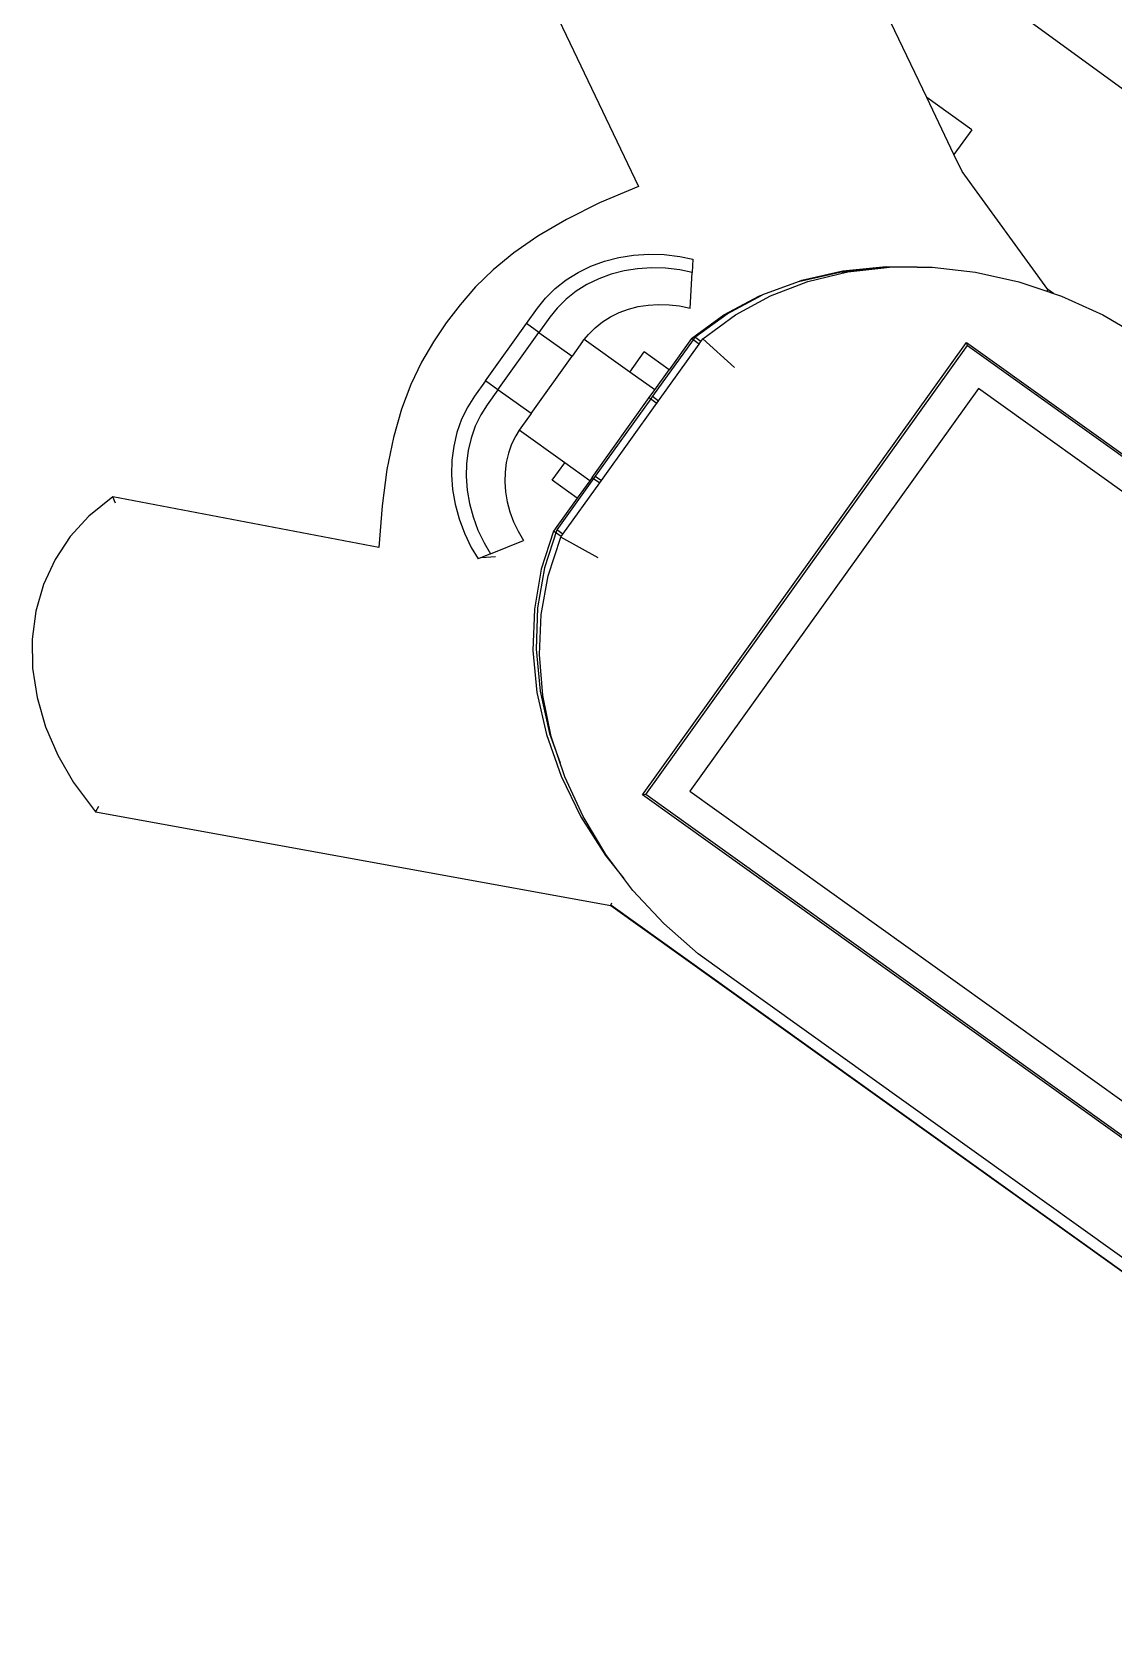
# Model space of a CAD drawing. Header units: metres. Extents: x 141303 to 146299, y 125960 to 127091.
# Drawn here: x 142375.911 to 142376.65, y 126613.86 to 126614.96 of the extents above; entities that cross this region are included whole.
import ezdxf

# ---------------------------------------------------------------- set-up
doc = ezdxf.new("R2010")
doc.units = ezdxf.units.M
doc.header["$MEASUREMENT"] = 0
doc.layers.add('Edges', color=7, linetype='Continuous')
doc.layers.add('projection lines', color=221, linetype='Continuous')
doc.layers.add('WALL NEW', color=7, linetype='Continuous', lineweight=25)

# ---------------------------------------------------------------- blocks, each defined once
blk = doc.blocks.new('ultrasound machine pl')
at = {"layer": 'Edges'}
for p, q in [((136.485, 177.633), (135.505, 177.107)), ((137.513, 178.002), (136.485, 177.633)), ((138.573, 178.207), (137.513, 178.002)), ((139.647, 178.245), (138.573, 178.207)), ((140.715, 178.115), (139.647, 178.245)), ((141.885, 177.785), (140.715, 178.115)), ((141.745, 177.564), (141.885, 177.785)), ((146.342, 168.156), (141.885, 177.785)), ((169.249, 178.067), (163.779, 168.124)), ((135.505, 177.107), (134.591, 176.432)), ((134.591, 176.432), (133.759, 175.621)), ((133.759, 175.621), (133.022, 174.687)), ((133.022, 174.687), (132.393, 173.646)), ((132.393, 173.646), (131.883, 172.516)), ((131.883, 172.516), (131.451, 171.161)), ((131.684, 171.182), (131.451, 171.161)), ((131.451, 171.161), (140.236, 152.591)), ((173.189, 160.969), (178.791, 171.153)), ((151.794, 168.294), (151.284, 168.085)), ((152.318, 168.444), (151.794, 168.294)), ((152.852, 168.534), (152.318, 168.444)), ((153.348, 168.562), (152.852, 168.534)), ((154.092, 168.562), (153.348, 168.562)), ((154.092, 168.562), (156.851, 168.562)), ((154.092, 167.962), (154.092, 168.562)), ((156.851, 168.562), (157.596, 168.562)), ((156.851, 167.962), (156.851, 168.562)), ((157.596, 168.562), (158.091, 168.534)), ((158.091, 168.534), (158.625, 168.444)), ((158.625, 168.444), (159.15, 168.294)), ((159.15, 168.294), (159.66, 168.085)), ((150.323, 167.502), (149.881, 167.132)), ((150.792, 167.821), (150.323, 167.502)), ((151.284, 168.085), (150.792, 167.821)), ((151.468, 167.527), (151.019, 167.285)), ((151.934, 167.717), (151.468, 167.527)), ((152.412, 167.854), (151.934, 167.717)), ((152.899, 167.936), (152.412, 167.854)), ((153.36, 167.962), (152.899, 167.936)), ((154.092, 167.962), (153.36, 167.962)), ((154.092, 166.362), (154.092, 167.962)), ((154.092, 167.962), (156.851, 167.962)), ((156.851, 167.962), (156.851, 166.362)), ((157.584, 167.962), (156.851, 167.962)), ((158.044, 167.936), (157.584, 167.962)), ((158.531, 167.854), (158.044, 167.936)), ((159.01, 167.717), (158.531, 167.854)), ((159.476, 167.527), (159.01, 167.717)), ((159.925, 167.285), (159.476, 167.527)), ((159.66, 168.085), (160.152, 167.821)), ((160.152, 167.821), (160.621, 167.502)), ((160.621, 167.502), (161.063, 167.132)), ((149.881, 167.132), (149.47, 166.715)), ((150.591, 166.994), (150.188, 166.657)), ((151.019, 167.285), (150.591, 166.994)), ((160.353, 166.994), (159.925, 167.285)), ((160.756, 166.657), (160.353, 166.994)), ((161.063, 167.132), (161.474, 166.715)), ((149.094, 166.253), (148.755, 165.75)), ((149.47, 166.715), (149.094, 166.253)), ((149.813, 166.276), (149.469, 165.854)), ((150.188, 166.657), (149.813, 166.276)), ((152.662, 166.28), (152.306, 166.178)), ((153.025, 166.342), (152.662, 166.28)), ((153.283, 166.356), (153.025, 166.342)), ((153.391, 166.362), (153.283, 166.356)), ((153.283, 164.164), (153.283, 166.356)), ((154.092, 166.362), (153.391, 166.362)), ((154.092, 166.362), (156.851, 166.362)), ((157.553, 166.362), (156.851, 166.362)), ((157.553, 166.362), (157.661, 166.356)), ((157.661, 166.356), (157.919, 166.342)), ((157.661, 164.164), (157.661, 166.356)), ((157.919, 166.342), (158.281, 166.28)), ((158.281, 166.28), (158.638, 166.178)), ((161.131, 166.276), (160.756, 166.657)), ((161.474, 165.854), (161.131, 166.276)), ((161.474, 166.715), (161.85, 166.253)), ((161.85, 166.253), (162.188, 165.75)), ((148.755, 165.75), (148.458, 165.213)), ((149.469, 165.854), (149.16, 165.396)), ((151.306, 165.64), (151.006, 165.389)), ((151.625, 165.857), (151.306, 165.64)), ((151.959, 166.037), (151.625, 165.857)), ((152.306, 166.178), (151.959, 166.037)), ((158.638, 166.178), (158.985, 166.037)), ((158.985, 166.037), (159.319, 165.857)), ((159.319, 165.857), (159.637, 165.64)), ((159.637, 165.64), (159.938, 165.389)), ((161.783, 165.396), (161.474, 165.854)), ((162.188, 165.75), (162.486, 165.213)), ((148.458, 165.213), (148.244, 164.735)), ((149.16, 165.396), (148.889, 164.905)), ((150.727, 165.105), (150.471, 164.791)), ((151.006, 165.389), (150.727, 165.105)), ((159.938, 165.389), (160.217, 165.105)), ((160.217, 165.105), (160.472, 164.791)), ((162.055, 164.905), (161.783, 165.396)), ((162.486, 165.213), (162.699, 164.735)), ((148.687, 164.452), (148.244, 164.735)), ((148.364, 164.658), (148.717, 164.225)), ((148.889, 164.905), (148.687, 164.452)), ((148.687, 164.452), (149.866, 163.698)), ((150.241, 164.45), (150.039, 164.085)), ((150.471, 164.791), (150.241, 164.45)), ((160.472, 164.791), (160.702, 164.45)), ((160.702, 164.45), (160.905, 164.085)), ((161.077, 163.698), (162.257, 164.452)), ((162.257, 164.452), (162.055, 164.905)), ((162.699, 164.735), (162.257, 164.452)), ((150.039, 164.085), (149.866, 163.698)), ((152.445, 162.962), (152.445, 164.164)), ((152.445, 164.164), (153.283, 164.164)), ((153.283, 162.962), (153.283, 164.164)), ((157.661, 164.164), (158.631, 164.164)), ((157.661, 162.962), (157.661, 164.164)), ((158.631, 162.962), (158.631, 164.164)), ((160.905, 164.085), (161.077, 163.698)), ((149.363, 162.486), (147.93, 161.794)), ((149.311, 162.113), (150.831, 162.595)), ((150.857, 162.962), (149.363, 162.486)), ((150.971, 162.887), (149.478, 162.411)), ((150.831, 162.595), (150.854, 162.595)), ((151.012, 160.931), (150.831, 162.595)), ((150.854, 162.595), (150.857, 162.962)), ((150.854, 162.578), (150.854, 162.595)), ((150.854, 162.595), (150.969, 162.595)), ((152.445, 162.962), (150.857, 162.962)), ((150.969, 162.595), (150.971, 162.887)), ((150.969, 162.578), (150.969, 162.595)), ((150.969, 162.595), (153.445, 162.595)), ((153.445, 162.887), (150.971, 162.887)), ((153.283, 162.962), (152.445, 162.962)), ((153.445, 162.962), (153.283, 162.962)), ((153.445, 162.962), (153.445, 162.887)), ((153.445, 162.962), (157.291, 162.962)), ((153.559, 162.887), (153.445, 162.887)), ((153.445, 162.887), (153.445, 162.595)), ((153.445, 162.595), (153.445, 162.578)), ((153.445, 162.595), (153.559, 162.595)), ((157.291, 162.887), (153.559, 162.887)), ((153.559, 162.887), (153.559, 162.595)), ((153.559, 162.595), (153.559, 162.578)), ((153.559, 162.595), (157.291, 162.595)), ((157.291, 162.962), (157.291, 162.887)), ((157.291, 162.962), (157.661, 162.962)), ((157.406, 162.887), (157.291, 162.887)), ((157.291, 162.887), (157.291, 162.595)), ((157.291, 162.595), (157.291, 162.578)), ((157.291, 162.595), (157.406, 162.595)), ((160.136, 162.887), (157.406, 162.887)), ((157.406, 162.887), (157.406, 162.595)), ((157.406, 162.595), (157.406, 162.578)), ((157.406, 162.595), (160.136, 162.595)), ((157.661, 162.962), (158.631, 162.962)), ((160.136, 162.962), (158.631, 162.962)), ((160.136, 162.962), (161.626, 162.472)), ((160.136, 162.887), (160.136, 162.962)), ((160.251, 162.887), (160.136, 162.887)), ((160.136, 162.595), (160.136, 162.887)), ((160.136, 162.578), (160.136, 162.595)), ((160.136, 162.595), (160.251, 162.595)), ((160.199, 160.931), (160.385, 162.595)), ((160.251, 162.887), (161.741, 162.397)), ((160.251, 162.595), (160.251, 162.887)), ((160.251, 162.578), (160.251, 162.595)), ((160.251, 162.595), (160.385, 162.595)), ((160.385, 162.595), (161.905, 162.098)), ((161.626, 162.472), (163.055, 161.767)), ((147.916, 161.45), (149.311, 162.113)), ((149.478, 162.411), (148.045, 161.719)), ((161.741, 162.397), (163.158, 161.697)), ((161.905, 162.098), (163.296, 161.422)), ((147.93, 161.794), (146.579, 160.897)), ((146.597, 160.594), (147.916, 161.45)), ((148.045, 161.719), (146.694, 160.822)), ((163.055, 161.767), (163.158, 161.697)), ((163.158, 161.697), (163.169, 161.692)), ((163.169, 161.692), (164.4, 160.858)), ((163.296, 161.422), (164.61, 160.553)), ((146.579, 160.897), (145.33, 159.809)), ((145.372, 159.555), (146.597, 160.594)), ((146.694, 160.822), (145.445, 159.734)), ((164.4, 160.858), (165.642, 159.758)), ((164.4, 160.858), (164.514, 160.783)), ((164.514, 160.783), (165.756, 159.683)), ((164.61, 160.553), (165.828, 159.503)), ((171.996, 158.8), (173.189, 160.969)), ((173.189, 158.8), (173.189, 160.969)), ((145.33, 159.809), (144.203, 158.545)), ((144.26, 158.35), (145.372, 159.555)), ((145.445, 159.734), (144.317, 158.47)), ((165.642, 159.758), (166.761, 158.484)), ((165.756, 159.683), (166.876, 158.409)), ((165.828, 159.503), (166.784, 158.452)), ((171.64, 158.153), (171.996, 158.8)), ((173.189, 158.8), (171.996, 158.8)), ((144.203, 158.545), (143.213, 157.126)), ((143.275, 156.995), (144.26, 158.35)), ((144.317, 158.47), (143.616, 157.464)), ((166.761, 158.484), (166.784, 158.452)), ((166.784, 158.452), (166.932, 158.288)), ((166.876, 158.409), (167.57, 157.396)), ((167.57, 157.396), (166.932, 158.288)), ((169.835, 152.722), (171.64, 158.153)), ((167.57, 157.396), (167.909, 156.924)), ((143.213, 157.126), (142.377, 155.571)), ((142.431, 155.509), (143.275, 156.995)), ((167.909, 156.924), (168.742, 155.43)), ((142.377, 155.571), (141.706, 153.906)), ((141.742, 153.914), (142.431, 155.509)), ((168.742, 155.43), (169.421, 153.829)), ((141.392, 152.795), (141.742, 153.914)), ((141.706, 153.906), (141.392, 152.795)), ((144.487, 115.723), (144.487, 154.108)), ((144.487, 154.108), (166.294, 154.108)), ((144.564, 154.015), (144.487, 154.108)), ((144.564, 115.815), (144.564, 154.015)), ((144.564, 154.015), (166.217, 154.015)), ((166.217, 154.015), (166.294, 154.108)), ((166.217, 154.015), (166.217, 115.815)), ((166.294, 154.108), (166.294, 115.723)), ((169.421, 153.829), (169.761, 152.717)), ((140.243, 152.593), (140.236, 152.591)), ((140.236, 152.591), (140.24, 152.592)), ((140.236, 152.591), (140.24, 102.814)), ((140.24, 152.592), (140.243, 152.593)), ((140.24, 102.814), (140.243, 152.593)), ((140.24, 102.814), (140.24, 152.592)), ((140.243, 152.593), (140.337, 152.622)), ((141.216, 152.232), (141.392, 152.795)), ((145.681, 152.68), (145.681, 117.151)), ((165.1, 152.68), (145.681, 152.68)), ((165.1, 117.151), (165.1, 152.68)), ((169.835, 152.722), (169.761, 152.717)), ((169.761, 152.717), (169.839, 152.46)), ((169.839, 152.46), (169.835, 152.722)), ((169.839, 152.46), (169.936, 152.142)), ((140.861, 150.488), (141.216, 152.232)), ((169.936, 152.142), (170.28, 150.394)), ((140.682, 148.705), (140.861, 150.488)), ((170.28, 150.394), (170.447, 148.61)), ((140.682, 146.981), (140.682, 148.705)), ((140.682, 121.64), (140.682, 146.981))]:
    blk.add_line(p, q, dxfattribs=at)
blk.add_lwpolyline([(163.779, 168.124), (162.362, 168.983), (161.074, 169.667), (159.898, 170.194), (158.814, 170.584), (157.804, 170.854), (156.851, 171.024), (155.934, 171.112), (155.036, 171.137), (154.138, 171.112), (153.221, 171.024), (152.269, 170.856), (151.264, 170.588), (150.186, 170.202), (149.018, 169.68), (147.743, 169.004), (146.342, 168.156)], dxfattribs=at)

msp = doc.modelspace()

# ---------------------------------------------------------------- linework, layer by layer
at = {"layer": 'projection lines'}
msp.add_xline((142322.03608, 126654.78442), (0.8077548499, -0.5895185345), dxfattribs=at)

# ---------------------------------------------------------------- block references
at = {"layer": 'WALL NEW', "xscale": 0.01741392623643738, "yscale": 0.01741392623643738, "zscale": 0.01741392623643738, "rotation": 54.38654421764577}
msp.add_blockref('ultrasound machine pl', (142377.04458, 126610.83178), dxfattribs=at)

doc.saveas('drawing.dxf')
